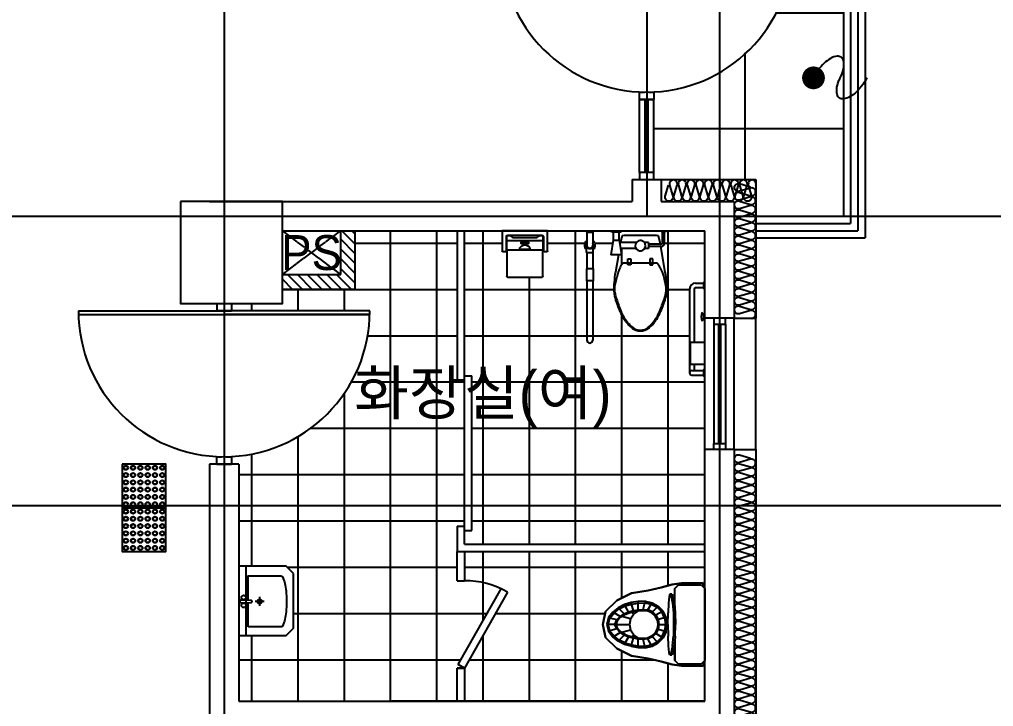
# Model space of a CAD drawing. Header units: millimetres. Extents: x 0 to 199210, y 0 to 94205.
# Drawn here: x 84553 to 91239, y 27396 to 32107 of the extents above; entities that cross this region are included whole.
import ezdxf
from ezdxf.enums import TextEntityAlignment as Align

# ---------------------------------------------------------------- set-up
doc = ezdxf.new("R2010")
doc.units = ezdxf.units.MM
doc.linetypes.add('CEN', pattern=[62, 60, -1, 0, -1])
doc.linetypes.add('HIDDEN2', pattern=[4.7625, 3.175, -1.5875])
doc.layers.get('Defpoints').update_dxf_attribs({"color": 142})
for name, color, linetype in [('1CONTINUOUS', 1, 'Continuous'), ('1HIDDEN2', 1, 'HIDDEN2'), ('4', 4, 'Continuous'), ('9', 9, 'Continuous'), ('CEN', 1, 'CEN'), ('COL', 2, 'Continuous'), ('D_TEXT', 7, 'Continuous'), ('FUR', 4, 'Continuous'), ('FURN', 7, 'Continuous'), ('HAT', 8, 'Continuous'), ('ins', 9, 'Continuous'), ('LED', 6, 'Continuous'), ('OPEN', 11, 'Continuous'), ('WID', 4, 'Continuous'), ('점자', 8, 'Continuous'), ('조적', 3, 'Continuous')]:
    doc.layers.add(name, color=color, linetype=linetype)
doc.styles.add('돋움', font='Dotum.ttf')
picture_1 = doc.add_image_def('image1.jpg', size_in_pixel=(707, 1000))

# ---------------------------------------------------------------- blocks, each defined once
blk = doc.blocks.new('insul1')
blk.add_lwpolyline([(0, 0.25, 1.344031), (0.35, 0.25), (0.2, 0.75, -1.344031), (0.55, 0.75), (0.4, 0.25)], format="xyb")
blk = doc.blocks.new('유아용거치대')
for p, q in [((7684271.5, -2279588.8, 0), (7684271.5, -2279450.6, 0)), ((7684271.5, -2279450.6, 0), (7684582.8, -2279450.6, 0)), ((7684582.8, -2279450.6, 0), (7684582.8, -2279588.8, 0)), ((7684300.4, -2279490.7, 0), (7684300.4, -2279588.8, 0)), ((7684303.6, -2279489.5, 0), (7684303.6, -2279579.2, 0)), ((7684326, -2279484.4, 0), (7684308.6, -2279484.4, 0)), ((7684545.7, -2279517.3, 0), (7684308.6, -2279517.3, 0)), ((7684543.8, -2279480.6, 0), (7684310.4, -2279480.6, 0)), ((7684340.9, -2279495.9, 0), (7684329.3, -2279485.7, 0)), ((7684510.1, -2279497.1, 0), (7684344.2, -2279497.1, 0)), ((7684401.7, -2279531.7, 0), (7684401.7, -2279535.4, 0)), ((7684427.1, -2279525.4, 0), (7684408.1, -2279525.4, 0)), ((7684408.1, -2279541.7, 0), (7684446.1, -2279541.7, 0)), ((7684411.3, -2279541.7, 0), (7684411.3, -2279525.4, 0)), ((7684446.1, -2279525.4, 0), (7684427.1, -2279525.4, 0)), ((7684443, -2279541.7, 0), (7684443, -2279525.4, 0)), ((7684452.5, -2279535.4, 0), (7684452.5, -2279531.7, 0)), ((7684524.9, -2279485.7, 0), (7684513.4, -2279495.9, 0)), ((7684545.7, -2279484.4, 0), (7684528.2, -2279484.4, 0)), ((7684550.7, -2279579.2, 0), (7684550.7, -2279489.5, 0)), ((7684553.8, -2279588.8, 0), (7684553.8, -2279490.7, 0)), ((7684295.4, -2279593.8, 0), (7684276.5, -2279593.8, 0)), ((7684308.6, -2279584.2, 0), (7684545.7, -2279584.2, 0)), ((7684577.8, -2279593.8, 0), (7684558.8, -2279593.8, 0))]:
    blk.add_line(p, q)
for centre, radius, start, end in [((7684310.4, -2279490.7, 0), 10, 90, 180), ((7684308.6, -2279489.5, 0), 5.01, 90, 180), ((7684308.6, -2279512.3, 0), 5.01, 216.8699, 270), ((7684326, -2279489.5, 0), 5.01, 48.69294, 90), ((7684344.2, -2279492.1, 0), 5.01, 228.69294, 270), ((7684408.1, -2279531.7, 0), 6.34, 90, 180), ((7684408.1, -2279535.4, 0), 6.34, 180, 270), ((7684446.1, -2279531.7, 0), 6.34, 0, 90), ((7684446.1, -2279535.4, 0), 6.34, 270, 0), ((7684510.1, -2279492.1, 0), 5.01, 270, 311.30706), ((7684528.2, -2279489.5, 0), 5.01, 90, 131.30706), ((7684543.8, -2279490.7, 0), 10, 0, 90), ((7684545.7, -2279489.5, 0), 5.01, 0, 90), ((7684545.7, -2279512.3, 0), 5.01, 270, 323.1301), ((7684276.5, -2279588.8, 0), 5.01, 180, 270), ((7684295.4, -2279588.8, 0), 5.01, 270, 0), ((7684308.6, -2279579.2, 0), 5.01, 180, 270), ((7684545.7, -2279579.2, 0), 5.01, 270, 0), ((7684558.8, -2279588.8, 0), 5.01, 180, 270), ((7684577.8, -2279588.8, 0), 5.01, 270, 0)]:
    blk.add_arc(centre, radius, start, end)
at = {"layer": '1CONTINUOUS'}
for p, q in [((7684392.2, -2279569.3, 0), (7684392.2, -2279579, 0)), ((7684393.8, -2279580.6, 0), (7684427.1, -2279580.6, 0)), ((7684427.1, -2279580.6, 0), (7684460.4, -2279580.6, 0)), ((7684462, -2279579, 0), (7684462, -2279569.3, 0))]:
    blk.add_line(p, q, dxfattribs=at)
for centre, radius, start, end in [((7684427.1, -2279588.4, 0), 39.8, 28.68341, 151.31659), ((7684393.8, -2279579, 0), 1.59, 180, 270), ((7684460.4, -2279579, 0), 1.59, 270, 0)]:
    blk.add_arc(centre, radius, start, end, dxfattribs=at)
at = {"layer": '1HIDDEN2'}
for p, q in [((7684303.6, -2279763.7, 0), (7684303.6, -2279579.2, 0)), ((7684550.7, -2279577.9, 0), (7684550.7, -2279763.7, 0)), ((7684545.7, -2279768.7, 0), (7684308.6, -2279768.7, 0))]:
    blk.add_line(p, q, dxfattribs=at)
for centre, start, end in [((7684308.6, -2279763.7, 0), 180, 270), ((7684545.7, -2279763.7, 0), 270, 0)]:
    blk.add_arc(centre, 5.01, start, end, dxfattribs=at)
blk = doc.blocks.new('to-cl-011-D-P')
for p, q in [((25.9, 272.2), (0, 246.3)), ((25.9, 272.2), (0, 246.3)), ((12.9, 285.1), (25.9, 285.1)), ((12.9, 259.2), (12.9, 285.1)), ((12.9, 259.2), (12.9, 285.1)), ((12.9, 285.1), (160.3, 283.7)), ((160.3, 283.7), (12.9, 285.1)), ((25.9, 272.2), (181.4, 272.2)), ((181.4, 272.2), (25.9, 272.2)), ((160.3, 283.7), (223.9, 275.1)), ((223.9, 275.1), (160.3, 283.7)), ((181.4, 272.2), (207.4, 246.3)), ((181.4, 272.2), (207.4, 246.3)), ((299.6, 254.4), (223.9, 275.1)), ((223.9, 275.1), (299.6, 254.4)), ((0, -246.3), (0, 246.3)), ((0, 246.3), (0, -246.3)), ((207.4, 246.3), (207.4, 119.2)), ((207.4, 119.2), (207.4, 246.3)), ((218, 191.6), (227.2, 207.4)), ((240.1, 207.4), (227.2, 207.4)), ((231, 191.6), (240.1, 207.4)), ((240.1, 207.4), (245.9, 191.6)), ((388.8, 233.3), (299.6, 254.4)), ((299.6, 254.4), (388.8, 233.3)), ((504.1, 215.6), (388.8, 233.3)), ((388.8, 233.3), (504.1, 215.6)), ((605.7, 165), (504.1, 215.6)), ((504.1, 215.6), (605.7, 165)), ((203.7, 79.4), (209.9, 146.6)), ((218, 191.6), (209.9, 146.6)), ((222.9, 146.6), (209.9, 146.6)), ((222.9, 146.6), (216.7, 79.4)), ((231, 191.6), (218, 191.6)), ((222.9, 146.6), (231, 191.6)), ((245.9, 191.6), (250.7, 146.6)), ((250.7, 146.6), (253.4, 79.4)), ((362.9, 148.7), (320.3, 126.1)), ((368.3, 139.3), (327.9, 118.5)), ((409.9, 159.4), (362.9, 148.7)), ((368.3, 139.3), (362.9, 148.7)), ((412.7, 148.8), (368.3, 139.3)), ((368.3, 139.3), (391.2, 99.7)), ((412.7, 148.8), (409.9, 159.4)), ((458.2, 157.6), (409.9, 159.4)), ((458.2, 146.9), (412.7, 148.8)), ((412.7, 148.8), (424.5, 102.5)), ((458.2, 146.9), (458, 100.6)), ((458.2, 157.6), (458.2, 146.9)), ((505.9, 149.9), (458.2, 157.6)), ((503.2, 139.4), (458.2, 146.9)), ((503.2, 139.4), (491.1, 94.9)), ((505.9, 149.9), (503.2, 139.4)), ((546.9, 126.9), (503.2, 139.4)), ((505.9, 149.9), (552.3, 136.3)), ((552.3, 136.3), (546.9, 126.9)), ((552.3, 136.3), (595.7, 114.8)), ((682.2, 89.3), (605.7, 165)), ((605.7, 165), (682.2, 89.3)), ((203.7, 79.4), (202.4, 0)), ((203.7, 79.4), (216.7, 79.4)), ((215.3, 0), (216.7, 79.4)), ((254.8, 0), (253.4, 79.4)), ((266.9, 47.6), (287, 91.4)), ((296.3, 86), (277.3, 44.8)), ((287, 91.4), (320.3, 126.1)), ((287, 91.4), (296.3, 86)), ((296.3, 86), (327.9, 118.5)), ((296.3, 86), (336.8, 62.6)), ((327.9, 118.5), (320.3, 126.1)), ((327.9, 118.5), (360.8, 85.9)), ((336.8, 62.6), (360.8, 85.9)), ((342.9, 59.1), (365.8, 80.8)), ((360.8, 85.9), (391.2, 99.7)), ((365.8, 80.8), (360.8, 85.9)), ((365.8, 80.8), (394.8, 93.3)), ((391.2, 99.7), (424.5, 102.5)), ((394.8, 93.3), (391.2, 99.7)), ((394.8, 93.3), (426.4, 95.4)), ((424.5, 102.5), (426.4, 95.4)), ((424.5, 102.5), (458, 100.6)), ((426.4, 95.4), (458, 93.6)), ((488.1, 73.4), (457.8, 93.6)), ((458, 93.6), (458, 100.6)), ((458, 100.6), (491.1, 94.9)), ((458, 93.6), (489.3, 88.1)), ((488.1, 73.4), (504.3, 84.3)), ((488.1, 73.4), (510.6, 39.7)), ((491.1, 94.9), (489.3, 88.1)), ((489.3, 88.1), (520, 80.4)), ((491.1, 94.9), (523.6, 86.6)), ((523.6, 86.6), (520, 80.4)), ((549.1, 67.7), (520, 80.4)), ((546.9, 126.9), (523.6, 86.6)), ((523.6, 86.6), (554.2, 73)), ((546.9, 126.9), (587.8, 106.9)), ((554.2, 73), (549.1, 67.7)), ((576.2, 51.4), (549.1, 67.7)), ((587.8, 106.9), (554.2, 73)), ((554.2, 73), (582.7, 55.3)), ((623.8, 79.3), (582.7, 55.3)), ((595.7, 114.8), (587.8, 106.9)), ((587.8, 106.9), (623.8, 79.3)), ((595.7, 114.8), (633.3, 84.9)), ((623.8, 79.3), (633.3, 84.9)), ((652.4, 43.9), (623.8, 79.3)), ((663, 46.8), (633.3, 84.9)), ((700, 0), (682.2, 89.3)), ((682.2, 89.3), (700, 0)), ((203.7, -79.4), (202.4, 0)), ((215.3, 0), (202.4, 0)), ((216.7, -79.4), (215.3, 0)), ((254.8, 0), (253.4, -79.4)), ((266.9, 47.6), (259.2, 0)), ((270, 0), (259.2, 0)), ((259.2, 0), (266.9, -47.6)), ((277.3, 44.8), (266.9, 47.6)), ((270, 0), (277.3, 44.8)), ((277.3, -44.8), (270, 0)), ((316, 0), (270, 0)), ((321.3, 33), (277.3, 44.8)), ((316, 0), (321.3, 33)), ((323, 0), (316, 0)), ((321.3, -33), (316, 0)), ((321.3, 33), (336.8, 62.6)), ((328.1, 31.1), (321.3, 33)), ((323, 0), (328.1, 31.1)), ((328.1, -31.1), (323, 0)), ((328.1, 31.1), (342.9, 59.1)), ((336.8, 62.6), (342.9, 59.1)), ((510.6, 39.7), (571.4, 54.3)), ((518.5, 0), (510.6, 39.7)), ((510.6, -39.7), (518.5, 0)), ((610.3, 0), (518.5, 0)), ((576.2, 51.4), (582.7, 55.3)), ((576.2, 51.4), (598.5, 29)), ((582.7, 55.3), (605.7, 31.1)), ((598.5, 29), (605.7, 31.1)), ((598.5, 29), (610.3, 0)), ((610.3, 0), (598.5, -29)), ((605.7, 31.1), (652.4, 43.9)), ((605.7, 31.1), (617.4, 0)), ((617.4, 0), (605.7, -31.1)), ((610.3, 0), (617.4, 0)), ((617.4, 0), (663.3, 0)), ((652.4, 43.9), (663, 46.8)), ((652.4, 43.9), (663.3, 0)), ((663.3, 0), (652.4, -43.9)), ((674, 0), (663, 46.8)), ((663, -46.8), (674, 0)), ((663.3, 0), (674, 0)), ((700, 0), (682.2, -89.3)), ((682.2, -89.3), (700, 0)), ((277.3, -44.8), (266.9, -47.6)), ((266.9, -47.6), (287, -91.4)), ((277.3, -44.8), (321.3, -33)), ((277.3, -44.8), (296.3, -86)), ((296.3, -86), (336.8, -62.6)), ((328.1, -31.1), (321.3, -33)), ((336.8, -62.6), (321.3, -33)), ((342.9, -59.1), (328.1, -31.1)), ((342.9, -59.1), (336.8, -62.6)), ((360.8, -85.9), (336.8, -62.6)), ((342.9, -59.1), (365.8, -80.8)), ((510.6, -39.7), (488.1, -73.4)), ((510.6, -39.7), (571.4, -54.4)), ((576.2, -51.4), (549.1, -67.7)), ((582.7, -55.3), (554.2, -73)), ((598.5, -29), (576.2, -51.4)), ((582.7, -55.3), (576.2, -51.4)), ((605.7, -31.1), (582.7, -55.3)), ((582.7, -55.3), (623.8, -79.3)), ((605.7, -31.1), (598.5, -29)), ((605.7, -31.1), (652.4, -43.9)), ((652.4, -43.9), (623.8, -79.3)), ((633.3, -84.9), (663, -46.8)), ((663, -46.8), (652.4, -43.9)), ((216.7, -79.4), (203.7, -79.4)), ((209.9, -146.6), (203.7, -79.4)), ((207.4, -119.3), (207.4, -246.3)), ((207.4, -119.3), (207.4, -246.3)), ((222.9, -146.6), (216.7, -79.4)), ((250.7, -146.6), (253.4, -79.4)), ((287, -91.4), (296.3, -86)), ((287, -91.4), (320.3, -126.1)), ((296.3, -86), (327.9, -118.5)), ((320.3, -126.1), (327.9, -118.5)), ((362.9, -148.7), (320.3, -126.1)), ((327.9, -118.5), (360.8, -85.9)), ((368.3, -139.3), (327.9, -118.5)), ((360.8, -85.9), (365.8, -80.8)), ((360.8, -85.9), (391.2, -99.7)), ((365.8, -80.8), (394.8, -93.3)), ((391.2, -99.7), (368.3, -139.3)), ((394.8, -93.3), (391.2, -99.7)), ((424.5, -102.5), (391.2, -99.7)), ((426.4, -95.4), (394.8, -93.3)), ((424.5, -102.5), (412.7, -148.8)), ((424.5, -102.5), (426.4, -95.4)), ((458, -100.6), (424.5, -102.5)), ((458, -93.6), (426.4, -95.4)), ((457.8, -93.6), (488.1, -73.4)), ((489.3, -88.1), (458, -93.6)), ((458, -93.6), (458, -100.6)), ((491.1, -94.9), (458, -100.6)), ((458, -100.6), (458.2, -146.9)), ((488.1, -73.4), (504.3, -84.4)), ((520, -80.4), (489.3, -88.1)), ((489.3, -88.1), (491.1, -94.9)), ((523.6, -86.6), (491.1, -94.9)), ((491.1, -94.9), (503.2, -139.4)), ((546.9, -126.9), (503.2, -139.4)), ((549.1, -67.7), (520, -80.4)), ((520, -80.4), (523.6, -86.6)), ((554.2, -73), (523.6, -86.6)), ((523.6, -86.6), (546.9, -126.9)), ((587.8, -106.9), (546.9, -126.9)), ((546.9, -126.9), (552.3, -136.3)), ((549.1, -67.7), (554.2, -73)), ((552.3, -136.3), (595.7, -114.8)), ((554.2, -73), (587.8, -106.9)), ((623.8, -79.3), (587.8, -106.9)), ((587.8, -106.9), (595.7, -114.8)), ((595.7, -114.8), (633.3, -84.9)), ((682.2, -89.3), (605.7, -165)), ((605.7, -165), (682.2, -89.3)), ((633.3, -84.9), (623.8, -79.3)), ((222.9, -146.6), (209.9, -146.6)), ((218, -191.6), (209.9, -146.6)), ((218, -191.6), (231, -191.6)), ((227.2, -207.4), (218, -191.6)), ((231, -191.6), (222.9, -146.6)), ((240.1, -207.4), (231, -191.6)), ((240.1, -207.4), (245.9, -191.6)), ((245.9, -191.6), (250.7, -146.6)), ((362.9, -148.7), (368.3, -139.3)), ((409.9, -159.4), (362.9, -148.7)), ((412.7, -148.8), (368.3, -139.3)), ((409.9, -159.4), (412.7, -148.8)), ((409.9, -159.4), (458.2, -157.6)), ((458.2, -146.9), (412.7, -148.8)), ((503.2, -139.4), (458.2, -146.9)), ((458.2, -146.9), (458.2, -157.6)), ((458.2, -157.6), (505.9, -149.9)), ((503.2, -139.4), (505.9, -149.9)), ((605.7, -165), (504.1, -215.6)), ((504.1, -215.6), (605.7, -165)), ((505.9, -149.9), (552.3, -136.3)), ((25.9, -272.2), (0, -246.3)), ((25.9, -272.2), (0, -246.3)), ((12.9, -259.2), (12.9, -285.1)), ((12.9, -259.2), (12.9, -285.1)), ((207.4, -246.3), (181.4, -272.2)), ((181.4, -272.2), (207.4, -246.3)), ((223.9, -275.1), (299.6, -254.4)), ((299.6, -254.4), (223.9, -275.1)), ((227.2, -207.4), (240.1, -207.4)), ((388.8, -233.3), (299.6, -254.4)), ((299.6, -254.4), (388.8, -233.3)), ((504.1, -215.6), (388.8, -233.3)), ((388.8, -233.3), (504.1, -215.6)), ((12.9, -285.1), (160.3, -283.7)), ((160.3, -283.7), (12.9, -285.1)), ((25.9, -285.1), (12.9, -285.1)), ((181.4, -272.2), (25.9, -272.2)), ((181.4, -272.2), (25.9, -272.2)), ((223.9, -275.1), (160.3, -283.7)), ((160.3, -283.7), (223.9, -275.1))]:
    blk.add_line(p, q)
blk = doc.blocks.new('2P-BA101')
at = {"color": 0}
for p, q in [((475, -50), (0, -50)), ((57.7, -288.2), (57.7, -65.8)), ((57.7, -65.8), (225.3, -65.8)), ((232.1, -175.3), (232.1, -113.2)), ((201.7, -144.1), (263.7, -144.1))]:
    blk.add_line(p, q, dxfattribs=at)
blk.add_lwpolyline([(425, -375), (475, -325), (475, 0), (0, 0), (0, -325), (50, -375)], close=True, dxfattribs=at)
for points in [[(240.5, -65.8), (407.7, -65.8), (407.7, -288.2, -0.272815), (401, -299.5, -0.070145), (356.4, -316.6, -0.03268), (304.8, -324.9, -0.023671), (232.7, -328.3, -0.023671), (160.6, -324.9, -0.03268), (108.9, -316.6, -0.070145), (64.3, -299.5, -0.272815), (57.7, -288.2, -0.272815)], [(224, -17.1), (226.7, -86.7, 1), (239, -86.7), (241.7, -17.1)]]:
    blk.add_lwpolyline(points, format="xyb", dxfattribs=at)
for centre, radius in [((206, -34.2), 15.3), ((259.7, -34.2), 15.3), ((232.7, -144.2), 15)]:
    blk.add_circle(centre, radius, dxfattribs=at)
for centre, start, end in [((233.2, -16.8), 90, 181.90915), ((232.6, -16.8), 358.09085, 90)]:
    blk.add_arc(centre, 9.19, start, end, dxfattribs=at)
blk = doc.blocks.new('점')
at = {"layer": '점자'}
blk.add_lwpolyline([(300, 0), (300, 300), (0, 300), (0, 0)], close=True, dxfattribs=at)
for centre, radius in [((24.8, 275.6), 15), ((24.8, 275.6), 13), ((74.8, 275.6), 15), ((74.8, 275.6), 13), ((124.8, 275.6), 15), ((124.8, 275.6), 13), ((174.8, 275.6), 15), ((174.8, 275.6), 13), ((224.8, 275.6), 15), ((224.8, 275.6), 13), ((274.8, 275.6), 15), ((274.8, 275.6), 13), ((24.8, 225.6), 15), ((24.8, 225.6), 13), ((74.8, 225.6), 15), ((74.8, 225.6), 13), ((124.8, 225.6), 15), ((124.8, 225.6), 13), ((174.8, 225.6), 15), ((174.8, 225.6), 13), ((224.8, 225.6), 15), ((224.8, 225.6), 13), ((274.8, 225.6), 15), ((274.8, 225.6), 13), ((24.8, 175.6), 15), ((24.8, 125.6), 15), ((24.8, 175.6), 13), ((24.8, 125.6), 13), ((74.8, 175.6), 15), ((74.8, 125.6), 15), ((74.8, 175.6), 13), ((74.8, 125.6), 13), ((124.8, 175.6), 15), ((124.8, 125.6), 15), ((124.8, 175.6), 13), ((124.8, 125.6), 13), ((174.8, 175.6), 15), ((174.8, 125.6), 15), ((174.8, 175.6), 13), ((174.8, 125.6), 13), ((224.8, 175.6), 15), ((224.8, 125.6), 15), ((224.8, 175.6), 13), ((224.8, 125.6), 13), ((274.8, 175.6), 15), ((274.8, 125.6), 15), ((274.8, 175.6), 13), ((274.8, 125.6), 13), ((24.8, 75.6), 15), ((24.8, 75.6), 13), ((74.8, 75.6), 15), ((74.8, 75.6), 13), ((124.8, 75.6), 15), ((124.8, 75.6), 13), ((174.8, 75.6), 15), ((174.8, 75.6), 13), ((224.8, 75.6), 15), ((224.8, 75.6), 13), ((274.8, 75.6), 15), ((274.8, 75.6), 13), ((24.8, 25.6), 15), ((24.8, 25.6), 13), ((74.8, 25.6), 15), ((74.8, 25.6), 13), ((124.8, 25.6), 15), ((124.8, 25.6), 13), ((174.8, 25.6), 15), ((174.8, 25.6), 13), ((224.8, 25.6), 15), ((224.8, 25.6), 13), ((274.8, 25.6), 15), ((274.8, 25.6), 13)]:
    blk.add_circle(centre, radius, dxfattribs=at)

msp = doc.modelspace()

# ---------------------------------------------------------------- hatches: boundary and pattern name
at = {"layer": 'HAT'}
h = msp.add_hatch(dxfattribs=at)
h.set_pattern_fill('NET,_O', color=256, scale=250)
h.set_pattern_definition([(0, (-396242.2, -1292615.9), (0, 793.75), []), (90, (-396242.2, -1292615.9), (-793.75, 5e-14), [])])
h.paths.add_polyline_path([(89608, 31008.9), (89608, 30987.1, -0.146769), (89608, 30971.4), (89608, 30758.9), (90208, 30758.9), (90208, 32758.9), (89108, 32758.9), (89108, 32658.9), (89086.2, 32658.9, -0.146769), (89070.5, 32658.9), (88958, 32658.9), (88908, 32658.9), (88908, 32608.9), (89858, 32608.9, -0.399638), (88908, 31610.1), (88908, 31558.9), (88908, 31058.9), (88908, 31008.9), (88958, 31008.9)])
h = msp.add_hatch(dxfattribs=at)
h.set_pattern_fill('NET,_O', color=256, scale=100)
h.set_pattern_definition([(0, (-240242.2, 735423.8), (0, 317.5), []), (90, (-240242.2, 735423.8), (-317.5, 2e-14), [])])
h.paths.add_polyline_path([(87608, 29633.9), (87558, 29633.9), (87558, 30658.9), (86858, 30658.9), (86858, 30258.9), (86358, 30258.9), (86358, 30158.9), (86008, 30158.9), (86008, 30108.9), (86958, 30108.9, -0.399638), (86008, 29110.1), (86008, 29058.9), (86058, 29058.9), (86058, 28358.9), (86383, 28358.9), (86433, 28308.9), (86433, 27933.9), (86383, 27883.9), (86058, 27883.9), (86058, 27433.9), (87558, 27433.9), (87558, 27658.9), (87608, 27658.9), (87564.5, 27683.5), (87858.7, 28204, 0.108174), (87608, 28258.9), (87558, 28258.9), (87558, 28458.9), (87558, 28633.9), (87608, 28633.9)])
h.paths.add_polyline_path([(89258, 29158.9), (89258, 29653.6), (89242.7, 29668.9), (89168, 29668.9, -0.414214), (89152.9, 29684.1), (89152.9, 30258.7, -0.414214), (89193.2, 30299), (89242.9, 30299), (89258, 30314.1), (89258, 30658.9), (88989.6, 30658.9), (88981.1, 30641.9), (88981.1, 30648.8), (88967.7, 30648.8), (88967.7, 30577.8, -0.583258), (88952.3, 30565.4), (88952.2, 30566, -0.002125), (88952, 30566), (88869.8, 30566), (88869.8, 30535.7), (88843.3, 30535.7, -0.515644), (88785.9, 30535.7), (88678.8, 30535.7), (88685.6, 30493.8), (88612.8, 30493.8), (88629.2, 30594.6), (88629.2, 30648.8), (88619.2, 30648.8), (88614.1, 30658.9), (88497.7, 30658.9), (88488.1, 30649.2), (88488.1, 30589.2, -0.503881), (88491.2, 30530.8), (88491.2, 30508.9), (88488.1, 30508.9), (88488.1, 30396.5), (88491.2, 30396.5), (88491.2, 30315.9), (88447.8, 30315.9), (88447.8, 29907.1, -0.043949), (88447.8, 29910.6), (88447.8, 30315.9), (88444.8, 30315.9), (88444.8, 30396.5), (88447.8, 30396.5), (88447.8, 30508.9), (88444.8, 30508.9), (88444.8, 30530.8, -0.50265), (88447.8, 30589.1), (88447.8, 30648.4), (88437.3, 30658.9), (88177.8, 30658.9), (88177.8, 30515.7), (88145.6, 30515.7), (88145.6, 30340.7), (87898.5, 30340.7), (87898.5, 30515.7), (87866.4, 30515.7), (87866.4, 30658.9), (87608, 30658.9), (87608, 29663.9), (87658, 29663.9), (87658, 28603.9), (87608, 28603.9), (87608, 28508.9), (89258, 28508.9)])
h.paths.add_polyline_path([(88790.4, 29979.9, 0.057721), (88814.6, 29976.8, 0.044905), (88832.6, 29978.1, 0.063275), (88844.8, 29981.8, 0.056457), (88862.6, 29992.2, 0.038661), (88885.1, 30012, 0.016027), (88905.3, 30034, 0.028675), (88915.4, 30047.3, 0.023657), (88931.4, 30073.6, 0.022415), (88945.6, 30102.7, 0.010632), (88955.1, 30125.9, 0.00591), (88970.8, 30168.2, 0.01631), (88985.2, 30213.1, 0.029266), (88990.9, 30238.7, 0.059581), (88991.9, 30261.6, 0.031679), (88985.9, 30304.2, 0.018716), (88975.1, 30348.1, 0.029941), (88965.8, 30374.8, 0.016406), (88957.4, 30393, 0.013101), (88945.6, 30415.1, 0.031874), (88933.3, 30433.8, 0.236068), (88930.5, 30435.2), (88900.3, 30435.2), (88900.3, 30425.1), (88880.1, 30425.1), (88880.1, 30435.2), (88814.6, 30435.2), (88749.1, 30435.2), (88749.1, 30425.1), (88729, 30425.1), (88729, 30435.2), (88698.8, 30435.2, 0.198912), (88690, 30431.6, 0.091569), (88678.6, 30415.1, 0.015343), (88671.8, 30398.4, 0.011028), (88663.5, 30374.8, 0.00909), (88652.1, 30337.5, 0.010307), (88643.3, 30304.2, 0.040097), (88637.2, 30265.3, 0.059581), (88638.3, 30238.7, 0.029266), (88644, 30213.1, 0.01631), (88658.5, 30168.2, 0.00591), (88674.1, 30125.9, 0.010632), (88683.6, 30102.7, 0.022415), (88698.8, 30071.6, 0.027113), (88713.9, 30047.3, 0.025219), (88724.5, 30033.5, 0.015085), (88744.1, 30012, 0.026781), (88759.7, 29997.5, 0.03156), (88774.3, 29986.9, 0.081068)], flags=16)
h.paths.add_polyline_path([(88865.3, 29986.7, 0.04843), (88890.2, 30007, 0.036447), (88916.5, 30037.2, 0.040875), (88935.5, 30067.5, 0.015468), (88959.5, 30117.3, 0.024075), (88979.3, 30168.1, 0.011612), (88985.9, 30188.4, 0.035314), (88992.6, 30217.9, 0.029565), (88996, 30253.9, 0.0294), (88994.7, 30306.1, 0.022182), (88985.9, 30374.8), (88985.1, 30379.1, -0.023591), (88994.7, 30306.1, -0.0294), (88996, 30253.9, -0.029565), (88992.6, 30217.9, -0.035314), (88985.9, 30188.4, -0.006976), (88982, 30176.2, -0.004694), (88975.8, 30158.1, -0.019426), (88959.5, 30117.3, -0.015468), (88935.5, 30067.5, -0.040875), (88916.5, 30037.2, -0.036447), (88890.2, 30007, -0.04843), (88865.3, 29986.7, -0.068612), (88844.8, 29976.8, -0.037226), (88829.1, 29972.9, 0.037226), (88844.8, 29976.8, 0.068612)], flags=16)
h.paths.add_polyline_path([(88575.8, 27869.5), (88558, 27958.9), (88575.8, 28048.2), (88652.3, 28123.8), (88753.9, 28174.5), (88869.2, 28192.1), (88958.4, 28213.3), (89034.1, 28234), (89097.7, 28242.6), (89245, 28244), (89245, 28218.1), (89258, 28205.2), (89258, 28458.9), (87608, 28458.9), (87608, 28258.9, -0.129327), (87903.2, 28181.2), (87608, 27658.9), (87608, 27433.9), (89258, 27433.9), (89258, 27712.6), (89245, 27699.6), (89245, 27673.7), (89097.7, 27675.2), (89034.1, 27683.7), (88958.4, 27704.4), (88869.2, 27725.6), (88753.9, 27743.3), (88652.3, 27793.9)])
h.paths.add_polyline_path([(87608, 26883.9), (87558, 26883.9), (87558, 27283.9), (86008, 27283.9), (86008, 27233.9), (86958, 27233.9, -0.399638), (86008, 26235.1), (86008, 26183.9), (86058, 26183.9), (86058, 24958.9), (86158, 24958.9), (86158, 25283.9), (86208, 25333.9), (86583, 25333.9), (86633, 25283.9), (86633, 24958.9), (86959.4, 24958.9), (86959.4, 25168.9), (86984.4, 25178.9, 0.015962), (87014.4, 25198.9, 0.046411), (87044.4, 25238.9, 0.0259), (87064.4, 25278.9, -0.027117), (87089.4, 25313.9, -0.071022), (87124.4, 25333.9, -0.04853), (87149.4, 25338.9, -0.04853), (87174.4, 25333.9, -0.071022), (87209.4, 25313.9, -0.027117), (87234.4, 25278.9, 0.0259), (87254.4, 25238.9, 0.046411), (87284.4, 25198.9, 0.015962), (87314.4, 25178.9), (87339.4, 25168.9), (87339.4, 24958.9), (87558, 24958.9), (87558, 25883.9), (87608, 25883.9)])
h.paths.add_polyline_path([(89152.9, 25933.7, -0.414214), (89168, 25948.8), (89242.7, 25948.8), (89258, 25964.1), (89258, 26458.9), (89258, 27283.9), (87608, 27283.9), (87608, 26913.9), (87658, 26913.9), (87658, 25853.9), (87608, 25853.9), (87608, 24958.9), (87866.4, 24958.9), (87866.4, 25102), (87898.5, 25102), (87898.5, 25277), (88145.6, 25277), (88145.6, 25102), (88177.8, 25102), (88177.8, 24958.9), (88437.3, 24958.9), (88447.8, 24969.3), (88447.8, 25028.6, -0.50265), (88444.8, 25086.9), (88444.8, 25108.9), (88447.8, 25108.9), (88447.8, 25221.2), (88444.8, 25221.2), (88444.8, 25301.8), (88447.8, 25301.8), (88447.8, 25707.1, -0.043949), (88447.8, 25710.7), (88447.8, 25301.8), (88491.2, 25301.8), (88491.2, 25221.2), (88488.1, 25221.2), (88488.1, 25108.9), (88491.2, 25108.9), (88491.2, 25086.9, -0.503881), (88488.1, 25028.5), (88488.1, 24968.5), (88497.7, 24958.9), (88614.1, 24958.9), (88619.2, 24968.9), (88629.2, 24968.9), (88629.2, 25023.2), (88612.8, 25124), (88664.3, 25124), (88644.1, 25238.6, -0.023591), (88634.5, 25311.6, -0.0294), (88633.3, 25363.9, -0.029565), (88636.6, 25399.8, -0.035314), (88643.3, 25429.3, -0.006976), (88647.2, 25441.6, -0.004694), (88653.4, 25459.6, -0.019426), (88669.7, 25500.5, -0.015468), (88693.7, 25550.3, -0.040875), (88712.7, 25580.5, -0.036447), (88739.1, 25610.7, -0.04843), (88763.9, 25631, -0.068612), (88784.4, 25640.9, -0.037226), (88800.1, 25644.8, -0.041311), (88814.6, 25646, -0.041311), (88829.1, 25644.8, -0.037226), (88844.8, 25640.9, -0.068612), (88865.3, 25631, -0.04843), (88890.2, 25610.7, -0.036447), (88916.5, 25580.5, -0.040875), (88935.5, 25550.3, -0.015468), (88959.5, 25500.5, -0.019426), (88975.8, 25459.6, -0.004694), (88982, 25441.6, -0.006976), (88985.9, 25429.3, -0.035314), (88992.6, 25399.8, -0.029565), (88996, 25363.9, -0.0294), (88994.7, 25311.6, -0.023591), (88985.1, 25238.6), (88955.1, 25068.5, -0.476323), (88981.1, 25036.4), (88981.1, 24975.8), (88989.6, 24958.9), (89258, 24958.9), (89258, 25303.6), (89242.9, 25318.7), (89193.2, 25318.7, -0.414214), (89152.9, 25359)])
h.paths.add_polyline_path([(86647.7, 29233.3), (88819.9, 29233.3), (88819.9, 29810.3), (86647.7, 29810.3)], flags=9)
h.paths.add_polyline_path([(86647.7, 26186.5), (88819.9, 26186.5), (88819.9, 26763.5), (86647.7, 26763.5)], flags=9)
h = msp.add_hatch(dxfattribs=at)
h.set_pattern_fill('ANSI31', color=256, scale=15, angle=450, style=0, double=1)
h.set_pattern_definition([(135, (-177361.416, 4305997.925), (-33.67596045, -33.67596045), [])])
h.paths.add_polyline_path([(86758, 30358.9), (86358, 30358.9), (86358, 30258.9), (86858, 30258.9), (86858, 30658.9), (86758, 30658.9)])

# ---------------------------------------------------------------- linework, layer by layer
for p, q in [((90358, 32908.9), (90358, 30608.9)), ((90308, 32858.9), (90308, 30658.9)), ((90208, 32758.9), (90208, 30758.9)), ((90258, 32808.9), (90258, 30708.9)), ((89608, 30758.9), (90208, 30758.9)), ((89608, 30708.9), (90258, 30708.9)), ((89608, 30658.9), (90308, 30658.9)), ((89608, 30608.9), (90358, 30608.9))]:
    msp.add_line(p, q)
at = {"layer": '4'}
for p, q in [((88958, 31008.9), (89608, 31008.9)), ((89608, 31008.9), (89608, 30058.9)), ((89608, 31008.9), (89608, 30058.9)), ((89458, 30058.9), (89608, 30058.9)), ((89458, 30058.9), (89608, 30058.9)), ((89458, 29158.9), (89608, 29158.9)), ((89458, 29158.9), (89608, 29158.9)), ((89608, 29158.9), (89608, 26458.9)), ((89608, 29158.9), (89608, 26458.9))]:
    msp.add_line(p, q, dxfattribs=at)
at = {"layer": 'CEN'}
for p, q in [((85958, 39166.8), (85958, 24758.9)), ((88858, 39166.8), (88858, 30758.9)), ((89358, 39166.8), (89358, 24858.9)), ((72814.8, 30758.9), (121683.9, 30758.9)), ((86758, 30358.9), (86358, 30658.9)), ((86358, 30358.9), (86758, 30658.9))]:
    msp.add_line(p, q, dxfattribs=at)
at = {"layer": 'COL'}
for p, q in [((88758, 31008.9), (88958, 31008.9)), ((88758, 31008.9), (88758, 30858.9)), ((88958, 31008.9), (88958, 30858.9)), ((85858, 30858.9), (88758, 30858.9)), ((88958, 30858.9), (89458, 30858.9)), ((89458, 30858.9), (89458, 30058.9)), ((86358, 30658.9), (89258, 30658.9)), ((89258, 30058.9), (89258, 30658.9)), ((89458, 30058.9), (89258, 30058.9)), ((89258, 27433.9), (89258, 29158.9)), ((89458, 29158.9), (89258, 29158.9)), ((89458, 29158.9), (89458, 26458.9)), ((85858, 29058.9), (85858, 27283.9)), ((86058, 29058.9), (85858, 29058.9)), ((86058, 29058.9), (86058, 27433.9)), ((86058, 27433.9), (89258, 27433.9)), ((89233, 27433.9), (87108, 27433.9)), ((89258, 27433.9), (87108, 27433.9))]:
    msp.add_line(p, q, dxfattribs=at)
msp.add_lwpolyline([(85658, 30858.9), (85658, 30158.9), (86358, 30158.9), (86358, 30858.9), (85658, 30858.9)], dxfattribs=at)
at = {"layer": 'FUR'}
for p, q in [((87558, 30658.9), (87558, 29633.9)), ((87608, 29633.9), (87608, 30658.9)), ((87608, 29633.9), (87558, 29633.9)), ((87608, 29663.9), (87658, 29663.9)), ((87608, 28633.9), (87608, 29633.9)), ((87658, 28603.9), (87658, 29663.9)), ((87558, 28633.9), (87558, 28458.9)), ((87558, 28633.9), (87608, 28633.9)), ((87608, 28508.9), (87608, 28633.9)), ((87608, 28603.9), (87658, 28603.9)), ((87608, 28508.9), (89258, 28508.9)), ((87558, 28458.9), (89258, 28458.9)), ((87558, 28258.9), (87558, 28458.9)), ((87608, 28458.9), (87608, 28258.9)), ((87558, 28258.9), (87608, 28258.9)), ((87564.5, 27683.5), (87858.7, 28204)), ((87903.2, 28181.2), (87608, 27658.9)), ((87608, 27658.9), (87564.5, 27683.5)), ((87558, 27433.9), (87558, 27658.9)), ((87558, 27658.9), (87608, 27658.9)), ((87608, 27658.9), (87558, 27658.9)), ((87608, 27658.9), (87558, 27658.9)), ((87608, 27658.9), (87608, 27433.9)), ((87608, 27658.9), (87608, 27658.9))]:
    msp.add_line(p, q, dxfattribs=at)
msp.add_arc((87608, 27658.9), 600, 60.52411, 90, dxfattribs=at)
at = {"layer": 'FURN'}
for p, q in [((88444.4, 30651.7), (88437.3, 30658.9)), ((88447.8, 30649.5), (88447.8, 30558.9)), ((88451.5, 30648.8), (88483.5, 30648.8)), ((88488.1, 30649.9), (88488.1, 30558.9)), ((88490.6, 30651.7), (88497.7, 30658.9)), ((88619.2, 30648.8), (88614.1, 30658.9)), ((88679.6, 30648.8), (88619.2, 30648.8)), ((88629.2, 30593.5), (88629.2, 30648.8)), ((88669.5, 30593.5), (88669.5, 30648.8)), ((88684.6, 30658.9), (88679.6, 30648.8)), ((88952.2, 30566), (88938.3, 30624.2)), ((88963.5, 30648.8), (88958.5, 30658.9)), ((88984.6, 30648.8), (88963.5, 30648.8)), ((88967.7, 30577.8), (88967.7, 30648.8)), ((88981.1, 30570.3), (88981.1, 30648.8)), ((88989.6, 30658.9), (88984.6, 30648.8)), ((88444.8, 30508.9), (88444.8, 30561.2)), ((88491.2, 30508.9), (88491.2, 30558.9)), ((88629.1, 30593.5), (88612.8, 30493.8)), ((88629.1, 30593.5), (88669.7, 30593.5)), ((88669.4, 30593.5), (88685.6, 30493.8)), ((88786, 30576.8), (88672.1, 30576.8)), ((88869.8, 30576.8), (88843.2, 30576.8)), ((88869.8, 30576.8), (88869.8, 30535.7)), ((88952.2, 30566), (88869.8, 30566)), ((88444.8, 30508.9), (88491.2, 30508.9)), ((88447.8, 30508.9), (88447.8, 30396.5)), ((88488.1, 30508.9), (88488.1, 30396.5)), ((88685.6, 30493.8), (88612.8, 30493.8)), ((88785.9, 30535.7), (88678.8, 30535.7)), ((88869.8, 30535.7), (88843.3, 30535.7)), ((88955.1, 30549.5), (88869.8, 30549.5)), ((88729, 30465.4), (88749.1, 30465.4)), ((88729, 30425.1), (88729, 30465.4)), ((88749.1, 30425.1), (88729, 30425.1)), ((88749.1, 30465.4), (88749.1, 30425.1)), ((88900.3, 30465.4), (88880.1, 30465.4)), ((88880.1, 30465.4), (88880.1, 30425.1)), ((88880.1, 30425.1), (88900.3, 30425.1)), ((88900.3, 30425.1), (88900.3, 30465.4)), ((88491.2, 30396.5), (88444.8, 30396.5)), ((88444.8, 30396.5), (88444.8, 30315.9)), ((88491.2, 30396.5), (88491.2, 30315.9)), ((88491.2, 30315.9), (88444.8, 30315.9)), ((88447.8, 30315.9), (88447.8, 29908.8)), ((88488.1, 30315.9), (88488.1, 29908.8)), ((89193.2, 30299), (89247.9, 30299)), ((89247.9, 30299.8), (89247.9, 30267.9)), ((89250.9, 30307), (89258, 30314.1)), ((89152.9, 30258.7), (89152.9, 29684.1)), ((89183.1, 30258.7), (89183.1, 29894.4)), ((89193.2, 30268.7), (89247.9, 30268.7)), ((89250.9, 30260.8), (89258, 30253.6)), ((89244.4, 30091.1), (89237.3, 30098.2)), ((89247.4, 30084), (89247.4, 30052)), ((89244.4, 30044.9), (89237.3, 30037.8)), ((89247.4, 30083.3), (89258, 30083.3)), ((89247.4, 30053.1), (89258, 30053.1)), ((89157.2, 29894.4), (89157.2, 29743.3)), ((89157.2, 29894.4), (89258, 29894.4)), ((89157.2, 29743.3), (89258, 29743.3)), ((89168, 29699.2), (89247.9, 29699.2)), ((89183.1, 29743.3), (89183.1, 29699.2)), ((89247.9, 29699.8), (89247.9, 29667.9)), ((89250.9, 29707), (89258, 29714.1)), ((89168, 29668.9), (89247.9, 29668.9)), ((89250.9, 29660.8), (89258, 29653.6))]:
    msp.add_line(p, q, dxfattribs=at)
for points in [[(88938.3, 30624.2, 0.025867), (88890.2, 30626.7), (88814.6, 30626.7), (88739.1, 30626.7, 0.024922), (88692.7, 30624.3, 0.25497), (88688.7, 30621.6, 0.056948), (88687.1, 30617.3, 0.016043), (88683.6, 30601.5), (88679.2, 30576.8)], [(88664.3, 30493.8), (88643.3, 30374.8, 0.022182), (88634.5, 30306.1, 0.0294), (88633.3, 30253.9, 0.029565), (88636.6, 30217.9, 0.035314), (88643.3, 30188.4, 0.006976), (88647.2, 30176.2, 0.004694), (88653.4, 30158.1, 0.019426), (88669.7, 30117.3, 0.015468), (88693.7, 30067.5, 0.040875), (88712.7, 30037.2, 0.036447), (88739.1, 30007, 0.04843), (88763.9, 29986.7, 0.068612), (88784.4, 29976.8, 0.037226), (88800.1, 29972.9, 0.041311), (88814.6, 29971.7)], [(88814.6, 29971.7, 0.041311), (88829.1, 29972.9, 0.037226), (88844.8, 29976.8, 0.068612), (88865.3, 29986.7, 0.04843), (88890.2, 30007, 0.036447), (88916.5, 30037.2, 0.040875), (88935.5, 30067.5, 0.015468), (88959.5, 30117.3, 0.019426), (88975.8, 30158.1, 0.004694), (88982, 30176.2, 0.006976), (88985.9, 30188.4, 0.035314), (88992.6, 30217.9, 0.029565), (88996, 30253.9, 0.0294), (88994.7, 30306.1, 0.022182), (88985.9, 30374.8), (88955.1, 30549.5)]]:
    msp.add_lwpolyline(points, format="xyb", dxfattribs=at)
msp.add_lwpolyline([(88814.6, 29976.8, 0.044905), (88832.6, 29978.1, 0.063275), (88844.8, 29981.8, 0.056457), (88862.6, 29992.2, 0.038661), (88885.1, 30012, 0.016027), (88905.3, 30034, 0.028675), (88915.4, 30047.3, 0.023657), (88931.4, 30073.6, 0.022415), (88945.6, 30102.7, 0.010632), (88955.1, 30125.9, 0.00591), (88970.8, 30168.2, 0.01631), (88985.2, 30213.1, 0.029266), (88990.9, 30238.7, 0.059581), (88991.9, 30261.6, 0.031679), (88985.9, 30304.2, 0.018716), (88975.1, 30348.1, 0.029941), (88965.8, 30374.8, 0.016406), (88957.4, 30393, 0.013101), (88945.6, 30415.1, 0.031874), (88933.3, 30433.8, 0.236068), (88930.5, 30435.2), (88814.6, 30435.2), (88698.8, 30435.2, 0.198912), (88690, 30431.6, 0.091569), (88678.6, 30415.1, 0.015343), (88671.8, 30398.4, 0.011028), (88663.5, 30374.8, 0.00909), (88652.1, 30337.5, 0.010307), (88643.3, 30304.2, 0.040097), (88637.2, 30265.3, 0.059581), (88638.3, 30238.7, 0.029266), (88644, 30213.1, 0.01631), (88658.5, 30168.2, 0.00591), (88674.1, 30125.9, 0.010632), (88683.6, 30102.7, 0.022415), (88698.8, 30071.6, 0.027113), (88713.9, 30047.3, 0.025219), (88724.5, 30033.5, 0.015085), (88744.1, 30012, 0.026781), (88759.7, 29997.5, 0.03156), (88774.3, 29986.9, 0.081068), (88790.4, 29979.9, 0.057721)], format="xyb", close=True, dxfattribs=at)
for centre, radius, start, end in [((88451.5, 30658.9), 10.1, 225, 270), ((88483.5, 30658.9), 10.1, 270, 315), ((88468, 30558.9), 36.4, 123.72054, 230.46618), ((88467.9, 30558.9), 23.2, 150.15066, 29.84934), ((88467.9, 30558.9), 20.2, 180, 0), ((88468, 30558.9), 36.4, 309.53382, 56.50445), ((88814.6, 30556.1), 35.3, 145.1501, 16.2602), ((88814.6, 30556.1), 35.3, 16.2602, 145.1501), ((88955.7, 30586.8), 21.2, 260.31328, 292.60177), ((88955, 30575.8), 26.6, 270.32676, 347.95617), ((88956.5, 30576), 11.4, 310.36363, 9.30389), ((89193.2, 30258.7), 40.3, 90, 180), ((89258, 30299.8), 10.1, 135, 180), ((89193.2, 30258.7), 10.1, 90, 180), ((89258, 30267.9), 10.1, 180, 225), ((89320.3, 30068), 88.3, 159.9867, 200.0133), ((89237.3, 30084), 10.1, 0, 45), ((89237.3, 30052), 10.1, 315, 0), ((88467.9, 29908.8), 20.2, 180, 0), ((89168, 29684.1), 15.1, 90, 270), ((89258, 29699.8), 10.1, 135, 180), ((89258, 29667.9), 10.1, 180, 225)]:
    msp.add_arc(centre, radius, start, end, dxfattribs=at)
at = {"layer": 'LED'}
msp.add_lwpolyline([(90369.1, 31706.9, -0.034299), (90343.2, 31663.9, -0.047411), (90298.3, 31611.1, -0.061115), (90255.3, 31578.5, -0.102193), (90208.3, 31562.8, -0.184497), (90181.1, 31569.7, -0.184497), (90165.4, 31592.9, -0.102193), (90164, 31642.4, -0.061115), (90179.9, 31693.9, -0.009804), (90186, 31706.9, 0.013091), (90194.3, 31724.2, 0.061115), (90210.2, 31775.7, 0.102193), (90208.9, 31825.2, 0.184497), (90193.1, 31848.5, 0.184497), (90165.9, 31855.3, 0.102193), (90118.9, 31839.6, 0.061115), (90076, 31807, 0.085152), (90003, 31706.9)], format="xyb", dxfattribs=at)
at = {"layer": 'LED', "const_width": 78.1}
msp.add_lwpolyline([(89963.9, 31706.9, 1), (90042, 31706.9, 1)], format="xyb", close=True, dxfattribs=at)
at = {"layer": 'WID'}
for p, q in [((88808, 31558.9), (88908, 31558.9)), ((85908, 30158.9), (86008, 30158.9)), ((85908, 30158.9), (86008, 30158.9)), ((85908, 30158.9), (85908, 30108.9)), ((86008, 30158.9), (86008, 30108.9)), ((84958, 30108.9), (86008, 30108.9)), ((84958.3, 30083.9), (86957.7, 30083.9)), ((86958, 30108.9), (85908, 30108.9)), ((86957.7, 30083.9), (85958, 30083.9)), ((89258, 29158.9), (89258, 30058.9)), ((89458, 29158.9), (89458, 30058.9)), ((89608, 29158.9), (89608, 30058.9)), ((85908, 29058.9), (86008, 29058.9))]:
    msp.add_line(p, q, dxfattribs=at)
at = {"layer": 'WID', "color": 4}
for p, q in [((88808, 31058.9), (88808, 31558.9)), ((88848, 31058.9), (88848, 31558.9)), ((88868, 31058.9), (88868, 31558.9)), ((88908, 31058.9), (88908, 31558.9)), ((89318, 30018.9), (89318, 29198.9)), ((89352, 30018.9), (89352, 29198.9)), ((89364, 30018.9), (89364, 29198.9)), ((89398, 30018.9), (89398, 29198.9))]:
    msp.add_line(p, q, dxfattribs=at)
for points in [[(88873, 31608.9), (88908, 31608.9), (88908, 31558.9), (88808, 31558.9), (88808, 31608.9), (88843, 31608.9)], [(88873, 31008.9), (88908, 31008.9), (88908, 31058.9), (88808, 31058.9), (88808, 31008.9), (88843, 31008.9)], [(89343, 30058.9), (89318, 30058.9), (89318, 30018.9), (89398, 30018.9), (89398, 30058.9), (89373, 30058.9)], [(89343, 29158.9), (89318, 29158.9), (89318, 29198.9), (89398, 29198.9), (89398, 29158.9), (89373, 29158.9)], [(85973, 29108.9), (86008, 29108.9), (86008, 29058.9), (85908, 29058.9), (85908, 29108.9), (85943, 29108.9)]]:
    msp.add_lwpolyline(points, dxfattribs=at)
at = {"layer": 'WID'}
for centre in [(88858, 32608.9), (85958, 30108.9)]:
    msp.add_arc(centre, 1000, 180, 0, dxfattribs=at)
at = {"layer": '조적'}
for p, q in [((86758, 30358.9), (86758, 30658.9)), ((86858, 30258.9), (86858, 30658.9)), ((86358, 30358.9), (86758, 30358.9)), ((86358, 30258.9), (86858, 30258.9))]:
    msp.add_line(p, q, dxfattribs=at)

# ---------------------------------------------------------------- block references
at = {"layer": '9', "xscale": -1}
msp.add_blockref('유아용거치대', (7772449.2, 2310109.5), dxfattribs=at)
at = {"layer": 'FUR'}
for name, p, rotation in [('2P-BA101', (86058, 27883.9), 90), ('to-cl-011-D-P', (89258, 27958.9), 180)]:
    msp.add_blockref(name, p, dxfattribs=dict(at, rotation=rotation))
at = {"layer": 'ins', "xscale": 150, "yscale": 150, "zscale": 150, "row_count": 1, "row_spacing": 0, "column_spacing": 60}
for p, rotation, column_count in [((89608, 31008.9), 180, 10), ((89608, 30058.9), 90, 15), ((89608, 26458.9), 90, 44)]:
    msp.add_blockref('insul1', p, dxfattribs=dict(at, rotation=rotation, column_count=column_count))
at = {"layer": '점자', "rotation": 180}
for p in [(85558, 29058.9), (85558, 28758.9)]:
    msp.add_blockref('점', p, dxfattribs=at)

# ---------------------------------------------------------------- texts
at = {"layer": 'D_TEXT', "color": 7, "style": '돋움'}
msp.add_text('화장실(여)', height=300, dxfattribs=at).set_placement((87733.8, 29521.8), align=Align.MIDDLE)
at = {"layer": 'OPEN', "style": '돋움'}
msp.add_text('PS', height=239.4, dxfattribs=at).set_placement((86558, 30508.9), align=Align.MIDDLE)

# ---------------------------------------------------------------- pictures from other files: only their frames are drawn
at = {"layer": 'Defpoints'}
image = msp.add_image(picture_1, insert=(79331.7, 28775.1), size_in_units=(27143.5, 38392.6), rotation=-90, dxfattribs=dict(at, fade=70))
image.dxf.flags = 7

doc.saveas('drawing.dxf')
